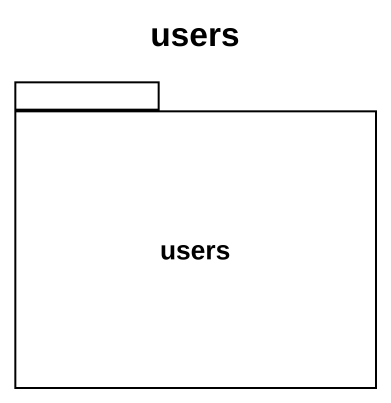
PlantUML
@startuml
title users
package users {
}
@enduml
